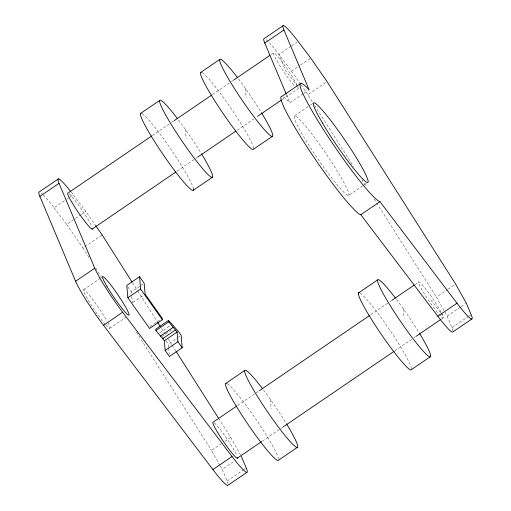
<?xml version="1.0" encoding="UTF-8"?>
<svg xmlns="http://www.w3.org/2000/svg" width="511" height="511" viewBox="0 0 511 511"><rect width="100%" height="100%" fill="white"/><g stroke="black" fill="none" stroke-linecap="round" stroke-linejoin="round"><path stroke-width="0.38" stroke-dasharray="2.56 1.92" d="M152.412 135.498L170.872 122.908M171.536 122.461L173.51 121.113M212.416 94.586L230.883 82.003M231.54 81.549L232.863 80.655M271.105 54.581L273.743 52.78M43.205 194.851A38.862 3.928 55.7 0 1 54.025 207.805L66.168 199.533M66.807 199.098L69.362 197.355M70.001 196.92L73.194 194.742L85.816 211.388L95.806 225.805M291.078 46.207L278.936 54.485L285.809 70.805L297.555 86.295M291.717 45.773L296.827 42.285M54.025 207.805L66.647 224.45L74.957 218.791M75.596 218.357L80.706 214.869M81.345 214.435L85.816 211.388M269.335 42.796A38.862 3.928 55.7 0 1 278.936 54.485L291.557 71.131L299.861 65.465M300.5 65.031L310.726 58.062M177.196 171.096L194.998 158.953M195.662 158.506L196.978 157.605M237.206 130.184L253.686 118.948M282.046 99.619L297.868 88.825M283.139 96.892A71.508 7.231 55.7 0 1 287.949 100.776L289.922 102.794L303.342 93.647M303.981 93.213L309.091 89.732M88.978 257.461L82.999 248.046L102.168 234.977M312.176 101.446L307.909 94.72L327.078 81.658M294.694 115.761L310.024 105.311M310.669 104.87L313.863 102.692M83.644 289.686L100.252 278.361M100.891 277.927L102.813 276.617M131.519 293.486L131.384 291.934L140.327 285.834M140.966 285.4L142.882 284.09M132.956 302.391L143.821 294.988M109.629 328.311L126.243 316.986M150.093 326.574L160.32 319.605M348.393 195.585A48.194 4.874 55.7 0 0 313.019 135.434A48.194 4.874 55.7 0 0 303.215 136.003A48.194 4.874 55.7 0 0 348.393 195.585L363.73 185.129M364.369 184.695L366.285 183.392M159.751 332.725L169.971 325.756M161.955 336.474L172.814 329.071M168.63 347.173L168.362 344.069L177.949 337.535M178.588 337.1L179.866 336.232M237.526 405.542L255.334 393.4M255.992 392.953L258.63 391.151M370.731 314.731L389.197 302.148M389.855 301.694L391.177 300.794M414.913 284.614L418.873 281.919M219.909 465.374L211.509 450.427L221.097 443.893M224.929 441.28L230.678 437.359L219.149 419.205M453.033 330.962A38.862 3.928 55.7 0 0 451.967 327.685L447.106 316.13L436.42 297.102L447.285 289.699M447.923 289.264L455.588 284.033M262.315 441.134L282.755 427.202M394.856 350.776L413.322 338.193M413.98 337.739L415.302 336.845M441.676 318.864L442.999 317.963M228.123 484.287A38.862 3.928 55.7 0 0 227.063 481.004L222.196 469.456L235.616 460.302M447.106 316.13L460.52 306.983M461.158 306.543L465.636 303.496M227.063 481.004L243.67 469.679M244.309 469.245L245.587 468.376M451.967 327.685L467.942 316.794M468.581 316.36L471.136 314.616M162.396 336.953L163.724 338.391M430.933 299.938L440.801 312.956M441.268 313.575L442.679 315.434M127.699 286.735L131.384 291.934M166.069 340.831L168.362 344.069M291.557 71.131L300.64 84.238M301.094 84.89L307.909 94.72M66.647 224.45L82.999 248.046M314.738 105.483L353.593 166.663M361.705 179.438L366.4 186.834M374.084 198.939L376.217 202.299M376.645 202.976L436.42 297.102M132.483 282.717L137.178 290.114M137.606 290.785L157.241 321.713M161.514 328.439L165.781 335.159M168.343 339.195L171.76 344.574M172.188 345.244L175.605 350.623M95.806 268.218L101.357 276.956M136.367 332.093L211.509 450.427M230.678 437.359L240.598 455.026M220.286 466.058L222.196 469.456M441.472 312.879L442.801 315.683A21.762 2.197 55.7 0 1 429.329 301.496A21.762 2.197 55.7 0 1 420.381 282.922A21.762 2.197 55.7 0 1 441.178 312.323M296.948 85.018L296.348 83.747A21.762 2.197 55.7 0 0 278.393 57.175A21.762 2.197 55.7 0 0 276.56 60.241A21.762 2.197 55.7 0 0 294.834 86.276M286.55 94.784L289.922 102.794M403.288 308.81L404.099 318.232M245.382 88.39L246.193 97.812M270.389 399.41L271.194 408.832M185.327 129.334L186.132 138.756M168.694 347.946L169.224 354.149M131.787 296.604L132.317 302.825M266.071 39.647A38.862 3.928 55.7 0 1 268.115 41.525M69.151 193.726A21.762 2.197 55.7 0 1 81.313 208.986A21.762 2.197 55.7 0 1 91.935 226.807M297.677 86.551A21.762 2.197 55.7 0 1 296.725 88.141M142.128 113.608A46.635 4.714 55.7 0 1 171.351 149.889A46.635 4.714 55.7 0 1 193.509 189.281M178.48 119.957A46.635 4.714 55.7 0 1 201.653 154.086M202.19 72.664A46.635 4.714 55.7 0 1 231.413 108.945A46.635 4.714 55.7 0 1 253.571 148.337M238.541 79.013A46.635 4.714 55.7 0 1 261.709 113.135M41.167 192.973A38.862 3.928 55.7 0 1 42.643 194.289M107.757 322.543A23.321 2.357 55.7 0 1 105.707 324.913M105.272 324.415A23.321 2.357 55.7 0 1 86.423 297.14A23.321 2.357 55.7 0 1 88.294 293.927A23.321 2.357 55.7 0 1 107.086 321.298M71.227 192.181A38.862 3.928 55.7 0 1 73.194 194.742M214.275 422.859A21.762 2.197 55.7 0 1 226.437 438.119A21.762 2.197 55.7 0 1 237.059 455.94M227.197 383.691A46.635 4.714 55.7 0 1 256.413 419.965A46.635 4.714 55.7 0 1 278.572 459.357M263.548 390.04A46.635 4.714 55.7 0 1 286.716 424.162M360.095 293.09A46.635 4.714 55.7 0 1 389.318 329.365A46.635 4.714 55.7 0 1 411.47 368.757M396.447 299.44A46.635 4.714 55.7 0 1 419.614 333.562"/><path stroke-width="0.77" d="M140.544 113.455L159.707 100.386M200.599 72.511L219.768 59.442M58.414 178.876L39.245 191.944A38.862 3.928 55.7 0 0 39.864 196.384L75.596 281.254A38.862 3.928 55.7 0 0 103.509 325.322L212.895 469.583A38.862 3.928 55.7 0 0 227.676 485.45L246.845 472.381M283.324 25.55L264.155 38.619A38.862 3.928 55.7 0 0 264.768 43.058L286.243 94.056M39.864 196.384L59.033 183.315A38.862 3.928 55.7 0 1 70.748 191.561M264.768 43.058L283.937 29.996A38.862 3.928 55.7 0 1 298.105 41.417L310.726 58.062L327.078 81.658L455.588 284.033L466.275 303.061L471.136 314.616A38.862 3.928 55.7 0 1 456.975 303.195L379.98 201.653L379.117 201.385A71.508 7.231 55.7 0 1 322.281 127.744A71.508 7.231 55.7 0 1 307.117 87.707L309.091 89.732L283.937 29.996M151.754 135.945L68.001 193.037A21.762 2.197 55.7 0 0 78.822 213.138A21.762 2.197 55.7 0 0 92.453 228.545M174.174 120.66L211.758 95.04M233.521 80.201L269.789 55.475M300.87 83.382L281.702 96.451A71.508 7.231 55.7 0 0 310.554 152.284A71.508 7.231 55.7 0 0 359.948 214.454L360.811 214.722L437.806 316.258A38.862 3.928 55.7 0 0 452.586 332.124L471.755 319.056M92.127 229.081L175.88 171.99M197.636 157.158L235.884 131.084M257.646 116.253L281.382 100.067M193.388 190.188L212.557 177.125M272.619 136.181L253.45 149.244A46.635 4.714 55.7 0 1 222.636 112.81A46.635 4.714 55.7 0 1 201.174 72.255M75.596 281.254L94.765 268.186L59.033 183.315M139.56 276.719L126.779 285.432L127.839 297.785L149.582 328.471L162.357 319.758L162.236 318.302L145.098 294.112L144.166 283.222L139.56 276.719L140.614 289.073L162.357 319.758M127.839 297.785L140.614 289.073M103.509 325.322L122.672 312.253L232.064 456.515A38.862 3.928 55.7 0 0 246.232 467.942L241.364 456.387M168.592 320.371L155.81 329.084L155.938 330.547L164.325 340.78L165.155 350.444L169.428 356.474L182.203 347.761L181.143 335.357L178.39 331.473L168.592 320.371L168.713 321.834L177.106 332.067L177.93 341.731L182.203 347.761M155.938 330.547L168.713 321.834M160.365 336.11L173.146 327.398M162.587 338.787L175.362 330.074M164.325 340.78L177.106 332.067M360.811 214.722L379.98 201.653M165.155 350.444L177.93 341.731M225.607 383.531L244.775 370.469M358.505 292.931L377.674 279.868M236.868 405.99L213.132 422.175A21.762 2.197 55.7 0 0 223.952 442.271A21.762 2.197 55.7 0 0 237.577 457.677M259.288 390.704L369.415 315.632M391.835 300.347L414.255 285.061M212.895 469.583L232.064 456.515M437.806 316.258L456.975 303.195M237.257 458.22L261.651 441.587M283.413 426.749L394.198 351.229M415.96 336.391L441.019 319.311M297.619 447.202L278.45 460.27A46.635 4.714 55.7 0 1 247.643 423.836A46.635 4.714 55.7 0 1 226.181 383.282M430.518 356.601L411.349 369.67A46.635 4.714 55.7 0 1 380.542 333.236A46.635 4.714 55.7 0 1 359.08 292.682M95.806 225.805L102.168 234.977L132.055 282.046M157.669 322.384L160.23 326.42M176.027 351.3L218.727 418.535M201.653 154.086A46.635 4.714 55.7 0 1 204.061 170.329A46.635 4.714 55.7 0 1 163.29 110.529A46.635 4.714 55.7 0 1 177.534 118.712M193.509 189.281A46.635 4.714 55.7 0 1 164.299 156.277A46.635 4.714 55.7 0 1 141.113 113.199M261.709 113.135A46.635 4.714 55.7 0 1 264.117 129.385A46.635 4.714 55.7 0 1 223.352 69.585A46.635 4.714 55.7 0 1 237.596 77.768M122.672 312.253A38.862 3.928 55.7 0 1 94.765 268.186M286.716 424.162A46.635 4.714 55.7 0 1 289.124 440.412A46.635 4.714 55.7 0 1 248.352 380.606A46.635 4.714 55.7 0 1 262.603 388.788M419.614 333.562A46.635 4.714 55.7 0 1 422.022 349.811A46.635 4.714 55.7 0 1 381.257 290.005A46.635 4.714 55.7 0 1 395.501 298.188M106.933 286.409A23.321 2.357 55.7 0 0 128.798 315.242A23.321 2.357 55.7 0 0 111.679 286.141A23.321 2.357 55.7 0 0 106.933 286.409M322.384 122.934A48.194 4.874 55.7 0 0 367.562 182.516A48.194 4.874 55.7 0 0 332.188 122.372A48.194 4.874 55.7 0 0 322.384 122.934"/></g></svg>
